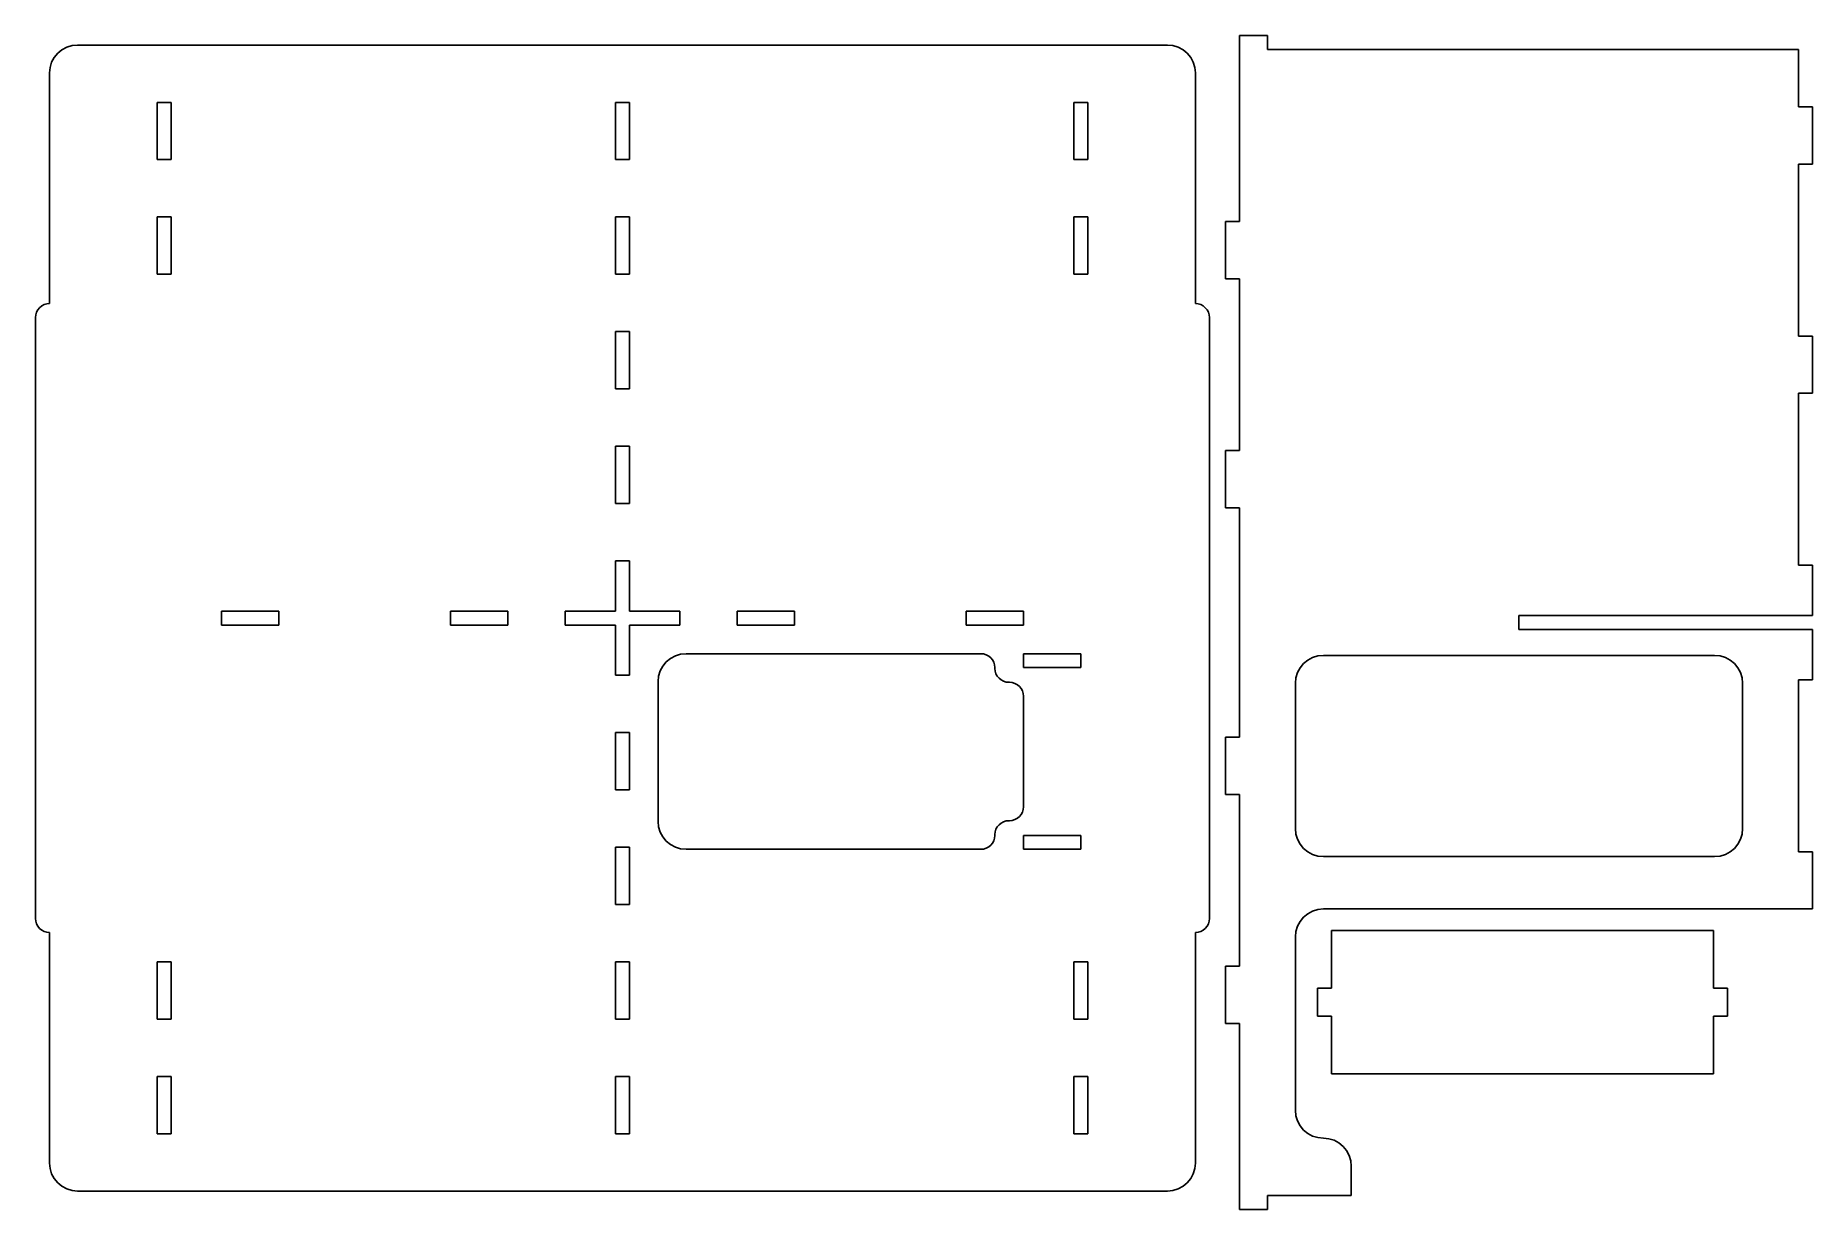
# Model space of a CAD drawing. Header units: centimetres. Extents: x -36 to 27.5, y -20.9 to 21.1.
import ezdxf

# ---------------------------------------------------------------- set-up
doc = ezdxf.new("R2010")
doc.units = ezdxf.units.CM
doc.header["$MEASUREMENT"] = 0
doc.layers.add('Capa 1', color=7, linetype='Continuous')

msp = doc.modelspace()

# ---------------------------------------------------------------- linework, layer by layer
at = {"layer": 'Capa 1', "color": 1, "lineweight": 25}
for points in [[(7.03426, 21.10164), (7.03426, 21.10164), (7.03426, 14.45164), (7.03426, 14.45164)], [(7.03426, 21.10164), (7.03426, 21.10164), (8.03425, 21.10164), (8.03425, 21.10164)], [(8.03425, 21.10164), (8.03425, 21.10164), (8.03425, 20.60165), (8.03425, 20.60165)], [(-34.54158, 20.7615), (-34.54158, 20.7615), (4.45839, 20.7615), (4.45839, 20.7615)], [(27.03426, 20.60165), (27.03426, 20.60165), (8.03425, 20.60165), (8.03425, 20.60165)], [(27.03426, 18.55166), (27.03426, 18.55166), (27.03426, 20.60165), (27.03426, 20.60165)], [(-35.5416, 11.51149), (-35.5416, 11.51149), (-35.5416, 19.76148), (-35.5416, 19.76148)], [(5.45841, 11.51149), (5.45841, 11.51149), (5.45841, 19.76148), (5.45841, 19.76148)], [(-31.6916, 16.66148), (-31.6916, 16.66148), (-31.6916, 18.71151), (-31.6916, 18.71151)], [(-31.6916, 18.71151), (-31.6916, 18.71151), (-31.19161, 18.71151), (-31.19161, 18.71151)], [(-31.19161, 18.71151), (-31.19161, 18.71151), (-31.19161, 16.66148), (-31.19161, 16.66148)], [(-15.29159, 18.71151), (-15.29159, 18.71151), (-15.29159, 16.66148), (-15.29159, 16.66148)], [(-14.7916, 18.71151), (-14.7916, 18.71151), (-15.29159, 18.71151), (-15.29159, 18.71151)], [(-14.7916, 16.66148), (-14.7916, 16.66148), (-14.7916, 18.71151), (-14.7916, 18.71151)], [(1.6084, 18.71151), (1.6084, 18.71151), (1.10841, 18.71151), (1.10841, 18.71151)], [(1.10841, 18.71151), (1.10841, 18.71151), (1.10841, 16.66148), (1.10841, 16.66148)], [(1.6084, 16.66148), (1.6084, 16.66148), (1.6084, 18.71151), (1.6084, 18.71151)], [(27.53425, 18.55166), (27.53425, 18.55166), (27.03426, 18.55166), (27.03426, 18.55166)], [(27.53425, 16.50163), (27.53425, 16.50163), (27.53425, 18.55166), (27.53425, 18.55166)], [(-31.19161, 16.66148), (-31.19161, 16.66148), (-31.6916, 16.66148), (-31.6916, 16.66148)], [(-15.29159, 16.66148), (-15.29159, 16.66148), (-14.7916, 16.66148), (-14.7916, 16.66148)], [(1.10841, 16.66148), (1.10841, 16.66148), (1.6084, 16.66148), (1.6084, 16.66148)], [(27.53425, 16.50163), (27.53425, 16.50163), (27.03426, 16.50163), (27.03426, 16.50163)], [(27.03426, 10.35165), (27.03426, 10.35165), (27.03426, 16.50163), (27.03426, 16.50163)], [(-31.6916, 12.5615), (-31.6916, 12.5615), (-31.6916, 14.61149), (-31.6916, 14.61149)], [(-31.6916, 14.61149), (-31.6916, 14.61149), (-31.19161, 14.61149), (-31.19161, 14.61149)], [(-31.19161, 14.61149), (-31.19161, 14.61149), (-31.19161, 12.5615), (-31.19161, 12.5615)], [(-15.29159, 14.61149), (-15.29159, 14.61149), (-15.29159, 12.5615), (-15.29159, 12.5615)], [(-14.7916, 14.61149), (-14.7916, 14.61149), (-15.29159, 14.61149), (-15.29159, 14.61149)], [(-14.7916, 12.5615), (-14.7916, 12.5615), (-14.7916, 14.61149), (-14.7916, 14.61149)], [(1.6084, 14.61149), (1.6084, 14.61149), (1.10841, 14.61149), (1.10841, 14.61149)], [(1.10841, 14.61149), (1.10841, 14.61149), (1.10841, 12.5615), (1.10841, 12.5615)], [(1.6084, 12.5615), (1.6084, 12.5615), (1.6084, 14.61149), (1.6084, 14.61149)], [(6.53423, 14.45164), (6.53423, 14.45164), (6.53423, 12.40165), (6.53423, 12.40165)], [(6.53423, 14.45164), (6.53423, 14.45164), (7.03426, 14.45164), (7.03426, 14.45164)], [(-31.19161, 12.5615), (-31.19161, 12.5615), (-31.6916, 12.5615), (-31.6916, 12.5615)], [(-15.29159, 12.5615), (-15.29159, 12.5615), (-14.7916, 12.5615), (-14.7916, 12.5615)], [(1.10841, 12.5615), (1.10841, 12.5615), (1.6084, 12.5615), (1.6084, 12.5615)], [(6.53423, 12.40165), (6.53423, 12.40165), (7.03426, 12.40165), (7.03426, 12.40165)], [(7.03426, 12.40165), (7.03426, 12.40165), (7.03426, 6.25163), (7.03426, 6.25163)], [(-36.0416, -10.48851), (-36.0416, -10.48851), (-36.0416, 11.0115), (-36.0416, 11.0115)], [(5.9584, -10.48851), (5.9584, -10.48851), (5.9584, 11.0115), (5.9584, 11.0115)], [(-15.29159, 10.51151), (-15.29159, 10.51151), (-15.29159, 8.46148), (-15.29159, 8.46148)], [(-14.7916, 10.51151), (-14.7916, 10.51151), (-15.29159, 10.51151), (-15.29159, 10.51151)], [(-14.7916, 8.46148), (-14.7916, 8.46148), (-14.7916, 10.51151), (-14.7916, 10.51151)], [(27.53425, 10.35165), (27.53425, 10.35165), (27.03426, 10.35165), (27.03426, 10.35165)], [(27.53425, 8.30166), (27.53425, 8.30166), (27.53425, 10.35165), (27.53425, 10.35165)], [(-15.29159, 8.46148), (-15.29159, 8.46148), (-14.7916, 8.46148), (-14.7916, 8.46148)], [(27.53425, 8.30166), (27.53425, 8.30166), (27.03426, 8.30166), (27.03426, 8.30166)], [(27.03426, 2.15165), (27.03426, 2.15165), (27.03426, 8.30166), (27.03426, 8.30166)], [(-15.29159, 6.41149), (-15.29159, 6.41149), (-15.29159, 4.3615), (-15.29159, 4.3615)], [(-14.7916, 6.41149), (-14.7916, 6.41149), (-15.29159, 6.41149), (-15.29159, 6.41149)], [(-14.7916, 4.3615), (-14.7916, 4.3615), (-14.7916, 6.41149), (-14.7916, 6.41149)], [(6.53423, 6.25163), (6.53423, 6.25163), (6.53423, 4.20164), (6.53423, 4.20164)], [(6.53423, 6.25163), (6.53423, 6.25163), (7.03426, 6.25163), (7.03426, 6.25163)], [(-15.29159, 4.3615), (-15.29159, 4.3615), (-14.7916, 4.3615), (-14.7916, 4.3615)], [(6.53423, 4.20164), (6.53423, 4.20164), (7.03426, 4.20164), (7.03426, 4.20164)], [(7.03426, 4.20164), (7.03426, 4.20164), (7.03426, -3.99836), (7.03426, -3.99836)], [(-15.29159, 2.31151), (-15.29159, 2.31151), (-15.29159, 0.51149), (-15.29159, 0.51149)], [(-14.7916, 2.31151), (-14.7916, 2.31151), (-15.29159, 2.31151), (-15.29159, 2.31151)], [(-14.7916, 0.51149), (-14.7916, 0.51149), (-14.7916, 2.31151), (-14.7916, 2.31151)], [(27.53425, 2.15165), (27.53425, 2.15165), (27.03426, 2.15165), (27.03426, 2.15165)], [(27.53425, 2.15165), (27.53425, 2.15165), (27.53425, 0.35164), (27.53425, 0.35164)], [(-29.39159, 0.51149), (-29.39159, 0.51149), (-27.3416, 0.51149), (-27.3416, 0.51149)], [(-29.39159, 0.0115), (-29.39159, 0.0115), (-29.39159, 0.51149), (-29.39159, 0.51149)], [(-27.3416, 0.0115), (-27.3416, 0.0115), (-29.39159, 0.0115), (-29.39159, 0.0115)], [(-27.3416, 0.51149), (-27.3416, 0.51149), (-27.3416, 0.0115), (-27.3416, 0.0115)], [(-21.19159, 0.51149), (-21.19159, 0.51149), (-19.1416, 0.51149), (-19.1416, 0.51149)], [(-21.19159, 0.0115), (-21.19159, 0.0115), (-21.19159, 0.51149), (-21.19159, 0.51149)], [(-19.1416, 0.0115), (-19.1416, 0.0115), (-21.19159, 0.0115), (-21.19159, 0.0115)], [(-19.1416, 0.51149), (-19.1416, 0.51149), (-19.1416, 0.0115), (-19.1416, 0.0115)], [(-17.09161, 0.51149), (-17.09161, 0.51149), (-15.29159, 0.51149), (-15.29159, 0.51149)], [(-17.09161, 0.0115), (-17.09161, 0.0115), (-17.09161, 0.51149), (-17.09161, 0.51149)], [(-15.29159, 0.0115), (-15.29159, 0.0115), (-17.09161, 0.0115), (-17.09161, 0.0115)], [(-15.29159, -1.78851), (-15.29159, -1.78851), (-15.29159, 0.0115), (-15.29159, 0.0115)], [(-14.7916, 0.51149), (-14.7916, 0.51149), (-12.99159, 0.51149), (-12.99159, 0.51149)], [(-14.7916, 0.0115), (-14.7916, 0.0115), (-14.7916, -1.78851), (-14.7916, -1.78851)], [(-12.99159, 0.0115), (-12.99159, 0.0115), (-14.7916, 0.0115), (-14.7916, 0.0115)], [(-12.99159, 0.0115), (-12.99159, 0.0115), (-12.99159, 0.51149), (-12.99159, 0.51149)], [(-8.89161, 0.51149), (-8.89161, 0.51149), (-10.9416, 0.51149), (-10.9416, 0.51149)], [(-10.9416, 0.51149), (-10.9416, 0.51149), (-10.9416, 0.0115), (-10.9416, 0.0115)], [(-10.9416, 0.0115), (-10.9416, 0.0115), (-8.89161, 0.0115), (-8.89161, 0.0115)], [(-8.89161, 0.0115), (-8.89161, 0.0115), (-8.89161, 0.51149), (-8.89161, 0.51149)], [(-0.6916, 0.51149), (-0.6916, 0.51149), (-2.7416, 0.51149), (-2.7416, 0.51149)], [(-2.7416, 0.51149), (-2.7416, 0.51149), (-2.7416, 0.0115), (-2.7416, 0.0115)], [(-2.7416, 0.0115), (-2.7416, 0.0115), (-0.6916, 0.0115), (-0.6916, 0.0115)], [(-0.6916, 0.0115), (-0.6916, 0.0115), (-0.6916, 0.51149), (-0.6916, 0.51149)], [(27.53425, 0.35164), (27.53425, 0.35164), (17.03424, 0.35164), (17.03424, 0.35164)], [(17.03424, 0.35164), (17.03424, 0.35164), (17.03424, -0.14835), (17.03424, -0.14835)], [(17.03424, -0.14835), (17.03424, -0.14835), (27.53425, -0.14835), (27.53425, -0.14835)], [(27.53425, -0.14835), (27.53425, -0.14835), (27.53425, -1.94837), (27.53425, -1.94837)], [(-2.21659, -1.0135), (-2.21659, -1.0135), (-12.76659, -1.0135), (-12.76659, -1.0135)], [(1.35839, -1.0135), (1.35839, -1.0135), (-0.6916, -1.0135), (-0.6916, -1.0135)], [(-0.6916, -1.0135), (-0.6916, -1.0135), (-0.6916, -1.51349), (-0.6916, -1.51349)], [(1.35839, -1.51349), (1.35839, -1.51349), (1.35839, -1.0135), (1.35839, -1.0135)], [(24.03423, -1.07334), (24.03423, -1.07334), (10.03425, -1.07334), (10.03425, -1.07334)], [(-14.7916, -1.78851), (-14.7916, -1.78851), (-15.29159, -1.78851), (-15.29159, -1.78851)], [(-1.7166, -1.5385), (-1.7166, -1.5385), (-1.7166, -1.51349), (-1.7166, -1.51349)], [(-0.6916, -1.51349), (-0.6916, -1.51349), (1.35839, -1.51349), (1.35839, -1.51349)], [(-13.76661, -2.01351), (-13.76661, -2.01351), (-13.76661, -7.0135), (-13.76661, -7.0135)], [(-1.1916, -2.03849), (-1.1916, -2.03849), (-1.21661, -2.03849), (-1.21661, -2.03849)], [(-0.6916, -6.4885), (-0.6916, -6.4885), (-0.6916, -2.53852), (-0.6916, -2.53852)], [(9.03423, -2.07336), (9.03423, -2.07336), (9.03423, -7.27337), (9.03423, -7.27337)], [(25.03425, -7.27337), (25.03425, -7.27337), (25.03425, -2.07336), (25.03425, -2.07336)], [(27.53425, -1.94837), (27.53425, -1.94837), (27.03426, -1.94837), (27.03426, -1.94837)], [(27.03426, -8.09834), (27.03426, -8.09834), (27.03426, -1.94837), (27.03426, -1.94837)], [(-15.29159, -3.8385), (-15.29159, -3.8385), (-14.7916, -3.8385), (-14.7916, -3.8385)], [(-15.29159, -5.8885), (-15.29159, -5.8885), (-15.29159, -3.8385), (-15.29159, -3.8385)], [(-14.7916, -3.8385), (-14.7916, -3.8385), (-14.7916, -5.8885), (-14.7916, -5.8885)], [(6.53423, -6.04835), (6.53423, -6.04835), (6.53423, -3.99836), (6.53423, -3.99836)], [(6.53423, -3.99836), (6.53423, -3.99836), (7.03426, -3.99836), (7.03426, -3.99836)], [(-14.7916, -5.8885), (-14.7916, -5.8885), (-15.29159, -5.8885), (-15.29159, -5.8885)], [(6.53423, -6.04835), (6.53423, -6.04835), (7.03426, -6.04835), (7.03426, -6.04835)], [(7.03426, -6.04835), (7.03426, -6.04835), (7.03426, -12.19836), (7.03426, -12.19836)], [(-1.21661, -6.98849), (-1.21661, -6.98849), (-1.1916, -6.98849), (-1.1916, -6.98849)], [(-1.7166, -7.5135), (-1.7166, -7.5135), (-1.7166, -7.48848), (-1.7166, -7.48848)], [(1.35839, -7.5135), (1.35839, -7.5135), (-0.6916, -7.5135), (-0.6916, -7.5135)], [(-0.6916, -7.5135), (-0.6916, -7.5135), (-0.6916, -8.01349), (-0.6916, -8.01349)], [(1.35839, -8.01349), (1.35839, -8.01349), (1.35839, -7.5135), (1.35839, -7.5135)], [(-15.29159, -7.93849), (-15.29159, -7.93849), (-14.7916, -7.93849), (-14.7916, -7.93849)], [(-15.29159, -9.98851), (-15.29159, -9.98851), (-15.29159, -7.93849), (-15.29159, -7.93849)], [(-14.7916, -7.93849), (-14.7916, -7.93849), (-14.7916, -9.98851), (-14.7916, -9.98851)], [(-12.76659, -8.01349), (-12.76659, -8.01349), (-2.21659, -8.01349), (-2.21659, -8.01349)], [(-0.6916, -8.01349), (-0.6916, -8.01349), (1.35839, -8.01349), (1.35839, -8.01349)], [(27.53425, -8.09834), (27.53425, -8.09834), (27.03426, -8.09834), (27.03426, -8.09834)], [(27.53425, -8.09834), (27.53425, -8.09834), (27.53425, -10.14837), (27.53425, -10.14837)], [(10.03425, -8.27336), (10.03425, -8.27336), (24.03423, -8.27336), (24.03423, -8.27336)], [(-14.7916, -9.98851), (-14.7916, -9.98851), (-15.29159, -9.98851), (-15.29159, -9.98851)], [(27.53425, -10.14837), (27.53425, -10.14837), (10.03425, -10.14837), (10.03425, -10.14837)], [(-35.5416, -19.23849), (-35.5416, -19.23849), (-35.5416, -10.9885), (-35.5416, -10.9885)], [(5.45841, -19.23849), (5.45841, -19.23849), (5.45841, -10.9885), (5.45841, -10.9885)], [(9.03423, -11.14835), (9.03423, -11.14835), (9.03423, -17.34835), (9.03423, -17.34835)], [(23.99331, -10.91669), (23.99331, -10.91669), (10.32666, -10.91669), (10.32666, -10.91669)], [(10.32666, -10.91669), (10.32666, -10.91669), (10.32666, -12.97921), (10.32666, -12.97921)], [(23.99331, -12.97921), (23.99331, -12.97921), (23.99331, -10.91669), (23.99331, -10.91669)], [(-31.19161, -12.03851), (-31.19161, -12.03851), (-31.6916, -12.03851), (-31.6916, -12.03851)], [(-31.6916, -12.03851), (-31.6916, -12.03851), (-31.6916, -14.0885), (-31.6916, -14.0885)], [(-31.19161, -14.0885), (-31.19161, -14.0885), (-31.19161, -12.03851), (-31.19161, -12.03851)], [(-15.29159, -12.03851), (-15.29159, -12.03851), (-14.7916, -12.03851), (-14.7916, -12.03851)], [(-15.29159, -14.0885), (-15.29159, -14.0885), (-15.29159, -12.03851), (-15.29159, -12.03851)], [(-14.7916, -12.03851), (-14.7916, -12.03851), (-14.7916, -14.0885), (-14.7916, -14.0885)], [(1.10841, -12.03851), (1.10841, -12.03851), (1.6084, -12.03851), (1.6084, -12.03851)], [(1.10841, -14.0885), (1.10841, -14.0885), (1.10841, -12.03851), (1.10841, -12.03851)], [(1.6084, -12.03851), (1.6084, -12.03851), (1.6084, -14.0885), (1.6084, -14.0885)], [(6.53423, -14.24835), (6.53423, -14.24835), (6.53423, -12.19836), (6.53423, -12.19836)], [(6.53423, -12.19836), (6.53423, -12.19836), (7.03426, -12.19836), (7.03426, -12.19836)], [(9.82667, -12.97921), (9.82667, -12.97921), (9.82667, -13.97919), (9.82667, -13.97919)], [(9.82667, -12.97921), (9.82667, -12.97921), (10.32666, -12.97921), (10.32666, -12.97921)], [(24.49333, -12.97921), (24.49333, -12.97921), (23.99331, -12.97921), (23.99331, -12.97921)], [(24.49333, -12.97921), (24.49333, -12.97921), (24.49333, -13.97919), (24.49333, -13.97919)], [(9.82667, -13.97919), (9.82667, -13.97919), (10.32666, -13.97919), (10.32666, -13.97919)], [(10.32666, -13.97919), (10.32666, -13.97919), (10.32666, -16.04171), (10.32666, -16.04171)], [(24.49333, -13.97919), (24.49333, -13.97919), (23.99331, -13.97919), (23.99331, -13.97919)], [(23.99331, -16.04171), (23.99331, -16.04171), (23.99331, -13.97919), (23.99331, -13.97919)], [(-31.6916, -14.0885), (-31.6916, -14.0885), (-31.19161, -14.0885), (-31.19161, -14.0885)], [(-14.7916, -14.0885), (-14.7916, -14.0885), (-15.29159, -14.0885), (-15.29159, -14.0885)], [(1.6084, -14.0885), (1.6084, -14.0885), (1.10841, -14.0885), (1.10841, -14.0885)], [(6.53423, -14.24835), (6.53423, -14.24835), (7.03426, -14.24835), (7.03426, -14.24835)], [(7.03426, -14.24835), (7.03426, -14.24835), (7.03426, -20.89835), (7.03426, -20.89835)], [(-31.19161, -16.13849), (-31.19161, -16.13849), (-31.6916, -16.13849), (-31.6916, -16.13849)], [(-31.6916, -16.13849), (-31.6916, -16.13849), (-31.6916, -18.18852), (-31.6916, -18.18852)], [(-31.19161, -18.18852), (-31.19161, -18.18852), (-31.19161, -16.13849), (-31.19161, -16.13849)], [(-15.29159, -16.13849), (-15.29159, -16.13849), (-14.7916, -16.13849), (-14.7916, -16.13849)], [(-15.29159, -18.18852), (-15.29159, -18.18852), (-15.29159, -16.13849), (-15.29159, -16.13849)], [(-14.7916, -16.13849), (-14.7916, -16.13849), (-14.7916, -18.18852), (-14.7916, -18.18852)], [(1.10841, -16.13849), (1.10841, -16.13849), (1.6084, -16.13849), (1.6084, -16.13849)], [(1.10841, -18.18852), (1.10841, -18.18852), (1.10841, -16.13849), (1.10841, -16.13849)], [(1.6084, -16.13849), (1.6084, -16.13849), (1.6084, -18.18852), (1.6084, -18.18852)], [(10.32666, -16.04171), (10.32666, -16.04171), (23.99331, -16.04171), (23.99331, -16.04171)], [(-31.6916, -18.18852), (-31.6916, -18.18852), (-31.19161, -18.18852), (-31.19161, -18.18852)], [(-14.7916, -18.18852), (-14.7916, -18.18852), (-15.29159, -18.18852), (-15.29159, -18.18852)], [(1.6084, -18.18852), (1.6084, -18.18852), (1.10841, -18.18852), (1.10841, -18.18852)], [(11.03423, -19.34835), (11.03423, -19.34835), (11.03423, -20.39836), (11.03423, -20.39836)], [(-34.54158, -20.23851), (-34.54158, -20.23851), (4.45839, -20.23851), (4.45839, -20.23851)], [(8.03425, -20.89835), (8.03425, -20.89835), (7.03426, -20.89835), (7.03426, -20.89835)], [(8.03425, -20.89835), (8.03425, -20.89835), (8.03425, -20.39836), (8.03425, -20.39836)], [(8.03425, -20.39836), (8.03425, -20.39836), (11.03423, -20.39836), (11.03423, -20.39836)]]:
    msp.add_open_spline(points, degree=3, dxfattribs=at)
for points in [[(-34.54158, 20.7615), (-34.54158, 20.7615), (-34.73671, 20.74228), (-34.73671, 20.74228), (-34.73671, 20.74228), (-34.73671, 20.74228), (-34.92428, 20.68537), (-34.92428, 20.68537), (-34.92428, 20.68537), (-34.92428, 20.68537), (-35.09717, 20.59298), (-35.09717, 20.59298), (-35.09717, 20.59298), (-35.09717, 20.59298), (-35.24869, 20.46859), (-35.24869, 20.46859), (-35.24869, 20.46859), (-35.24869, 20.46859), (-35.37308, 20.31707), (-35.37308, 20.31707), (-35.37308, 20.31707), (-35.37308, 20.31707), (-35.46547, 20.14418), (-35.46547, 20.14418), (-35.46547, 20.14418), (-35.46547, 20.14418), (-35.52238, 19.9566), (-35.52238, 19.9566), (-35.52238, 19.9566), (-35.52238, 19.9566), (-35.5416, 19.76148), (-35.5416, 19.76148)], [(5.45841, 19.76148), (5.45841, 19.76148), (5.43918, 19.9566), (5.43918, 19.9566), (5.43918, 19.9566), (5.43918, 19.9566), (5.38228, 20.14418), (5.38228, 20.14418), (5.38228, 20.14418), (5.38228, 20.14418), (5.28988, 20.31707), (5.28988, 20.31707), (5.28988, 20.31707), (5.28988, 20.31707), (5.1655, 20.46859), (5.1655, 20.46859), (5.1655, 20.46859), (5.1655, 20.46859), (5.01398, 20.59298), (5.01398, 20.59298), (5.01398, 20.59298), (5.01398, 20.59298), (4.84108, 20.68537), (4.84108, 20.68537), (4.84108, 20.68537), (4.84108, 20.68537), (4.65347, 20.74228), (4.65347, 20.74228), (4.65347, 20.74228), (4.65347, 20.74228), (4.45839, 20.7615), (4.45839, 20.7615)], [(-35.5416, 11.51149), (-35.5416, 11.51149), (-35.63915, 11.5019), (-35.63915, 11.5019), (-35.63915, 11.5019), (-35.63915, 11.5019), (-35.73295, 11.47343), (-35.73295, 11.47343), (-35.73295, 11.47343), (-35.73295, 11.47343), (-35.81938, 11.42725), (-35.81938, 11.42725), (-35.81938, 11.42725), (-35.81938, 11.42725), (-35.89516, 11.36505), (-35.89516, 11.36505), (-35.89516, 11.36505), (-35.89516, 11.36505), (-35.95732, 11.28928), (-35.95732, 11.28928), (-35.95732, 11.28928), (-35.95732, 11.28928), (-36.00353, 11.20285), (-36.00353, 11.20285), (-36.00353, 11.20285), (-36.00353, 11.20285), (-36.032, 11.10904), (-36.032, 11.10904), (-36.032, 11.10904), (-36.032, 11.10904), (-36.0416, 11.0115), (-36.0416, 11.0115)], [(5.9584, 11.0115), (5.9584, 11.0115), (5.9488, 11.10904), (5.9488, 11.10904), (5.9488, 11.10904), (5.9488, 11.10904), (5.92033, 11.20285), (5.92033, 11.20285), (5.92033, 11.20285), (5.92033, 11.20285), (5.87412, 11.28928), (5.87412, 11.28928), (5.87412, 11.28928), (5.87412, 11.28928), (5.81196, 11.36505), (5.81196, 11.36505), (5.81196, 11.36505), (5.81196, 11.36505), (5.73618, 11.42725), (5.73618, 11.42725), (5.73618, 11.42725), (5.73618, 11.42725), (5.64975, 11.47343), (5.64975, 11.47343), (5.64975, 11.47343), (5.64975, 11.47343), (5.55595, 11.5019), (5.55595, 11.5019), (5.55595, 11.5019), (5.55595, 11.5019), (5.45841, 11.51149), (5.45841, 11.51149)], [(-13.76661, -2.01351), (-13.76661, -2.01351), (-13.74738, -1.81843), (-13.74738, -1.81843), (-13.74738, -1.81843), (-13.74738, -1.81843), (-13.69048, -1.63082), (-13.69048, -1.63082), (-13.69048, -1.63082), (-13.69048, -1.63082), (-13.59808, -1.45792), (-13.59808, -1.45792), (-13.59808, -1.45792), (-13.59808, -1.45792), (-13.4737, -1.30641), (-13.4737, -1.30641), (-13.4737, -1.30641), (-13.4737, -1.30641), (-13.32218, -1.18202), (-13.32218, -1.18202), (-13.32218, -1.18202), (-13.32218, -1.18202), (-13.14928, -1.08962), (-13.14928, -1.08962), (-13.14928, -1.08962), (-13.14928, -1.08962), (-12.96167, -1.03272), (-12.96167, -1.03272), (-12.96167, -1.03272), (-12.96167, -1.03272), (-12.76659, -1.0135), (-12.76659, -1.0135)], [(-2.21659, -1.0135), (-2.21659, -1.0135), (-2.11905, -1.02313), (-2.11905, -1.02313), (-2.11905, -1.02313), (-2.11905, -1.02313), (-2.02524, -1.05156), (-2.02524, -1.05156), (-2.02524, -1.05156), (-2.02524, -1.05156), (-1.93881, -1.09777), (-1.93881, -1.09777), (-1.93881, -1.09777), (-1.93881, -1.09777), (-1.86304, -1.15993), (-1.86304, -1.15993), (-1.86304, -1.15993), (-1.86304, -1.15993), (-1.80088, -1.23571), (-1.80088, -1.23571), (-1.80088, -1.23571), (-1.80088, -1.23571), (-1.75466, -1.32218), (-1.75466, -1.32218), (-1.75466, -1.32218), (-1.75466, -1.32218), (-1.7262, -1.41594), (-1.7262, -1.41594), (-1.7262, -1.41594), (-1.7262, -1.41594), (-1.7166, -1.51349), (-1.7166, -1.51349)], [(9.03423, -2.07336), (9.03423, -2.07336), (9.05346, -1.87827), (9.05346, -1.87827), (9.05346, -1.87827), (9.05346, -1.87827), (9.11036, -1.69066), (9.11036, -1.69066), (9.11036, -1.69066), (9.11036, -1.69066), (9.20279, -1.51777), (9.20279, -1.51777), (9.20279, -1.51777), (9.20279, -1.51777), (9.32714, -1.36625), (9.32714, -1.36625), (9.32714, -1.36625), (9.32714, -1.36625), (9.47866, -1.24189), (9.47866, -1.24189), (9.47866, -1.24189), (9.47866, -1.24189), (9.65155, -1.14947), (9.65155, -1.14947), (9.65155, -1.14947), (9.65155, -1.14947), (9.83916, -1.09256), (9.83916, -1.09256), (9.83916, -1.09256), (9.83916, -1.09256), (10.03425, -1.07334), (10.03425, -1.07334)], [(24.03423, -1.07334), (24.03423, -1.07334), (24.22932, -1.09256), (24.22932, -1.09256), (24.22932, -1.09256), (24.22932, -1.09256), (24.41693, -1.14947), (24.41693, -1.14947), (24.41693, -1.14947), (24.41693, -1.14947), (24.58982, -1.24189), (24.58982, -1.24189), (24.58982, -1.24189), (24.58982, -1.24189), (24.74134, -1.36625), (24.74134, -1.36625), (24.74134, -1.36625), (24.74134, -1.36625), (24.86573, -1.51777), (24.86573, -1.51777), (24.86573, -1.51777), (24.86573, -1.51777), (24.95812, -1.69066), (24.95812, -1.69066), (24.95812, -1.69066), (24.95812, -1.69066), (25.01503, -1.87827), (25.01503, -1.87827), (25.01503, -1.87827), (25.01503, -1.87827), (25.03425, -2.07336), (25.03425, -2.07336)], [(-1.7166, -1.5385), (-1.7166, -1.5385), (-1.707, -1.63604), (-1.707, -1.63604), (-1.707, -1.63604), (-1.707, -1.63604), (-1.67853, -1.72985), (-1.67853, -1.72985), (-1.67853, -1.72985), (-1.67853, -1.72985), (-1.63232, -1.81628), (-1.63232, -1.81628), (-1.63232, -1.81628), (-1.63232, -1.81628), (-1.57016, -1.89205), (-1.57016, -1.89205), (-1.57016, -1.89205), (-1.57016, -1.89205), (-1.49438, -1.95425), (-1.49438, -1.95425), (-1.49438, -1.95425), (-1.49438, -1.95425), (-1.40795, -2.00043), (-1.40795, -2.00043), (-1.40795, -2.00043), (-1.40795, -2.00043), (-1.31415, -2.0289), (-1.31415, -2.0289), (-1.31415, -2.0289), (-1.31415, -2.0289), (-1.21661, -2.03849), (-1.21661, -2.03849)], [(-1.1916, -2.03849), (-1.1916, -2.03849), (-1.09405, -2.04812), (-1.09405, -2.04812), (-1.09405, -2.04812), (-1.09405, -2.04812), (-1.00025, -2.07656), (-1.00025, -2.07656), (-1.00025, -2.07656), (-1.00025, -2.07656), (-0.91382, -2.12277), (-0.91382, -2.12277), (-0.91382, -2.12277), (-0.91382, -2.12277), (-0.83804, -2.18496), (-0.83804, -2.18496), (-0.83804, -2.18496), (-0.83804, -2.18496), (-0.77585, -2.26071), (-0.77585, -2.26071), (-0.77585, -2.26071), (-0.77585, -2.26071), (-0.72967, -2.34717), (-0.72967, -2.34717), (-0.72967, -2.34717), (-0.72967, -2.34717), (-0.7012, -2.44094), (-0.7012, -2.44094), (-0.7012, -2.44094), (-0.7012, -2.44094), (-0.6916, -2.53852), (-0.6916, -2.53852)], [(-1.21661, -6.98849), (-1.21661, -6.98849), (-1.31415, -6.99812), (-1.31415, -6.99812), (-1.31415, -6.99812), (-1.31415, -6.99812), (-1.40795, -7.02656), (-1.40795, -7.02656), (-1.40795, -7.02656), (-1.40795, -7.02656), (-1.49438, -7.07277), (-1.49438, -7.07277), (-1.49438, -7.07277), (-1.49438, -7.07277), (-1.57016, -7.13497), (-1.57016, -7.13497), (-1.57016, -7.13497), (-1.57016, -7.13497), (-1.63232, -7.21071), (-1.63232, -7.21071), (-1.63232, -7.21071), (-1.63232, -7.21071), (-1.67853, -7.29717), (-1.67853, -7.29717), (-1.67853, -7.29717), (-1.67853, -7.29717), (-1.707, -7.39094), (-1.707, -7.39094), (-1.707, -7.39094), (-1.707, -7.39094), (-1.7166, -7.48848), (-1.7166, -7.48848)], [(-0.6916, -6.4885), (-0.6916, -6.4885), (-0.7012, -6.58604), (-0.7012, -6.58604), (-0.7012, -6.58604), (-0.7012, -6.58604), (-0.72967, -6.67985), (-0.72967, -6.67985), (-0.72967, -6.67985), (-0.72967, -6.67985), (-0.77585, -6.76628), (-0.77585, -6.76628), (-0.77585, -6.76628), (-0.77585, -6.76628), (-0.83804, -6.84205), (-0.83804, -6.84205), (-0.83804, -6.84205), (-0.83804, -6.84205), (-0.91382, -6.90425), (-0.91382, -6.90425), (-0.91382, -6.90425), (-0.91382, -6.90425), (-1.00025, -6.95043), (-1.00025, -6.95043), (-1.00025, -6.95043), (-1.00025, -6.95043), (-1.09405, -6.9789), (-1.09405, -6.9789), (-1.09405, -6.9789), (-1.09405, -6.9789), (-1.1916, -6.98849), (-1.1916, -6.98849)], [(-12.76659, -8.01349), (-12.76659, -8.01349), (-12.96167, -7.9943), (-12.96167, -7.9943), (-12.96167, -7.9943), (-12.96167, -7.9943), (-13.14928, -7.93739), (-13.14928, -7.93739), (-13.14928, -7.93739), (-13.14928, -7.93739), (-13.32218, -7.84497), (-13.32218, -7.84497), (-13.32218, -7.84497), (-13.32218, -7.84497), (-13.4737, -7.72061), (-13.4737, -7.72061), (-13.4737, -7.72061), (-13.4737, -7.72061), (-13.59808, -7.56906), (-13.59808, -7.56906), (-13.59808, -7.56906), (-13.59808, -7.56906), (-13.69048, -7.3962), (-13.69048, -7.3962), (-13.69048, -7.3962), (-13.69048, -7.3962), (-13.74738, -7.20859), (-13.74738, -7.20859), (-13.74738, -7.20859), (-13.74738, -7.20859), (-13.76661, -7.0135), (-13.76661, -7.0135)], [(-1.7166, -7.5135), (-1.7166, -7.5135), (-1.7262, -7.61104), (-1.7262, -7.61104), (-1.7262, -7.61104), (-1.7262, -7.61104), (-1.75466, -7.70484), (-1.75466, -7.70484), (-1.75466, -7.70484), (-1.75466, -7.70484), (-1.80088, -7.79127), (-1.80088, -7.79127), (-1.80088, -7.79127), (-1.80088, -7.79127), (-1.86304, -7.86705), (-1.86304, -7.86705), (-1.86304, -7.86705), (-1.86304, -7.86705), (-1.93881, -7.92925), (-1.93881, -7.92925), (-1.93881, -7.92925), (-1.93881, -7.92925), (-2.02524, -7.97546), (-2.02524, -7.97546), (-2.02524, -7.97546), (-2.02524, -7.97546), (-2.11905, -8.00389), (-2.11905, -8.00389), (-2.11905, -8.00389), (-2.11905, -8.00389), (-2.21659, -8.01349), (-2.21659, -8.01349)], [(10.03425, -8.27336), (10.03425, -8.27336), (9.83916, -8.25413), (9.83916, -8.25413), (9.83916, -8.25413), (9.83916, -8.25413), (9.65155, -8.19723), (9.65155, -8.19723), (9.65155, -8.19723), (9.65155, -8.19723), (9.47866, -8.10483), (9.47866, -8.10483), (9.47866, -8.10483), (9.47866, -8.10483), (9.32714, -7.98044), (9.32714, -7.98044), (9.32714, -7.98044), (9.32714, -7.98044), (9.20279, -7.82893), (9.20279, -7.82893), (9.20279, -7.82893), (9.20279, -7.82893), (9.11036, -7.65603), (9.11036, -7.65603), (9.11036, -7.65603), (9.11036, -7.65603), (9.05346, -7.46846), (9.05346, -7.46846), (9.05346, -7.46846), (9.05346, -7.46846), (9.03423, -7.27337), (9.03423, -7.27337)], [(25.03425, -7.27337), (25.03425, -7.27337), (25.01503, -7.46846), (25.01503, -7.46846), (25.01503, -7.46846), (25.01503, -7.46846), (24.95812, -7.65603), (24.95812, -7.65603), (24.95812, -7.65603), (24.95812, -7.65603), (24.86573, -7.82893), (24.86573, -7.82893), (24.86573, -7.82893), (24.86573, -7.82893), (24.74134, -7.98044), (24.74134, -7.98044), (24.74134, -7.98044), (24.74134, -7.98044), (24.58982, -8.10483), (24.58982, -8.10483), (24.58982, -8.10483), (24.58982, -8.10483), (24.41693, -8.19723), (24.41693, -8.19723), (24.41693, -8.19723), (24.41693, -8.19723), (24.22932, -8.25413), (24.22932, -8.25413), (24.22932, -8.25413), (24.22932, -8.25413), (24.03423, -8.27336), (24.03423, -8.27336)], [(9.03423, -11.14835), (9.03423, -11.14835), (9.05346, -10.95327), (9.05346, -10.95327), (9.05346, -10.95327), (9.05346, -10.95327), (9.11036, -10.76566), (9.11036, -10.76566), (9.11036, -10.76566), (9.11036, -10.76566), (9.20279, -10.5928), (9.20279, -10.5928), (9.20279, -10.5928), (9.20279, -10.5928), (9.32714, -10.44125), (9.32714, -10.44125), (9.32714, -10.44125), (9.32714, -10.44125), (9.47866, -10.31689), (9.47866, -10.31689), (9.47866, -10.31689), (9.47866, -10.31689), (9.65155, -10.22446), (9.65155, -10.22446), (9.65155, -10.22446), (9.65155, -10.22446), (9.83916, -10.16756), (9.83916, -10.16756), (9.83916, -10.16756), (9.83916, -10.16756), (10.03425, -10.14837), (10.03425, -10.14837)], [(-36.0416, -10.48851), (-36.0416, -10.48851), (-36.032, -10.58605), (-36.032, -10.58605), (-36.032, -10.58605), (-36.032, -10.58605), (-36.00353, -10.67985), (-36.00353, -10.67985), (-36.00353, -10.67985), (-36.00353, -10.67985), (-35.95732, -10.76628), (-35.95732, -10.76628), (-35.95732, -10.76628), (-35.95732, -10.76628), (-35.89516, -10.84206), (-35.89516, -10.84206), (-35.89516, -10.84206), (-35.89516, -10.84206), (-35.81938, -10.90422), (-35.81938, -10.90422), (-35.81938, -10.90422), (-35.81938, -10.90422), (-35.73295, -10.95043), (-35.73295, -10.95043), (-35.73295, -10.95043), (-35.73295, -10.95043), (-35.63915, -10.9789), (-35.63915, -10.9789), (-35.63915, -10.9789), (-35.63915, -10.9789), (-35.5416, -10.9885), (-35.5416, -10.9885)], [(5.45841, -10.9885), (5.45841, -10.9885), (5.55595, -10.9789), (5.55595, -10.9789), (5.55595, -10.9789), (5.55595, -10.9789), (5.64975, -10.95043), (5.64975, -10.95043), (5.64975, -10.95043), (5.64975, -10.95043), (5.73618, -10.90422), (5.73618, -10.90422), (5.73618, -10.90422), (5.73618, -10.90422), (5.81196, -10.84206), (5.81196, -10.84206), (5.81196, -10.84206), (5.81196, -10.84206), (5.87412, -10.76628), (5.87412, -10.76628), (5.87412, -10.76628), (5.87412, -10.76628), (5.92033, -10.67985), (5.92033, -10.67985), (5.92033, -10.67985), (5.92033, -10.67985), (5.9488, -10.58605), (5.9488, -10.58605), (5.9488, -10.58605), (5.9488, -10.58605), (5.9584, -10.48851), (5.9584, -10.48851)], [(10.03425, -18.34837), (10.03425, -18.34837), (9.83916, -18.32914), (9.83916, -18.32914), (9.83916, -18.32914), (9.83916, -18.32914), (9.65155, -18.27224), (9.65155, -18.27224), (9.65155, -18.27224), (9.65155, -18.27224), (9.47866, -18.17981), (9.47866, -18.17981), (9.47866, -18.17981), (9.47866, -18.17981), (9.32714, -18.05546), (9.32714, -18.05546), (9.32714, -18.05546), (9.32714, -18.05546), (9.20279, -17.90394), (9.20279, -17.90394), (9.20279, -17.90394), (9.20279, -17.90394), (9.11036, -17.73105), (9.11036, -17.73105), (9.11036, -17.73105), (9.11036, -17.73105), (9.05346, -17.54344), (9.05346, -17.54344), (9.05346, -17.54344), (9.05346, -17.54344), (9.03423, -17.34835), (9.03423, -17.34835)], [(11.03423, -19.34835), (11.03423, -19.34835), (11.01504, -19.15327), (11.01504, -19.15327), (11.01504, -19.15327), (11.01504, -19.15327), (10.95814, -18.96566), (10.95814, -18.96566), (10.95814, -18.96566), (10.95814, -18.96566), (10.86571, -18.7928), (10.86571, -18.7928), (10.86571, -18.7928), (10.86571, -18.7928), (10.74136, -18.64125), (10.74136, -18.64125), (10.74136, -18.64125), (10.74136, -18.64125), (10.5898, -18.51689), (10.5898, -18.51689), (10.5898, -18.51689), (10.5898, -18.51689), (10.41694, -18.42447), (10.41694, -18.42447), (10.41694, -18.42447), (10.41694, -18.42447), (10.22933, -18.36756), (10.22933, -18.36756), (10.22933, -18.36756), (10.22933, -18.36756), (10.03425, -18.34837), (10.03425, -18.34837)], [(-35.5416, -19.23849), (-35.5416, -19.23849), (-35.52238, -19.43358), (-35.52238, -19.43358), (-35.52238, -19.43358), (-35.52238, -19.43358), (-35.46547, -19.62118), (-35.46547, -19.62118), (-35.46547, -19.62118), (-35.46547, -19.62118), (-35.37308, -19.79408), (-35.37308, -19.79408), (-35.37308, -19.79408), (-35.37308, -19.79408), (-35.24869, -19.9456), (-35.24869, -19.9456), (-35.24869, -19.9456), (-35.24869, -19.9456), (-35.09717, -20.06999), (-35.09717, -20.06999), (-35.09717, -20.06999), (-35.09717, -20.06999), (-34.92428, -20.16238), (-34.92428, -20.16238), (-34.92428, -20.16238), (-34.92428, -20.16238), (-34.73671, -20.21928), (-34.73671, -20.21928), (-34.73671, -20.21928), (-34.73671, -20.21928), (-34.54158, -20.23851), (-34.54158, -20.23851)], [(4.45839, -20.23851), (4.45839, -20.23851), (4.65347, -20.21928), (4.65347, -20.21928), (4.65347, -20.21928), (4.65347, -20.21928), (4.84108, -20.16238), (4.84108, -20.16238), (4.84108, -20.16238), (4.84108, -20.16238), (5.01398, -20.06999), (5.01398, -20.06999), (5.01398, -20.06999), (5.01398, -20.06999), (5.1655, -19.9456), (5.1655, -19.9456), (5.1655, -19.9456), (5.1655, -19.9456), (5.28988, -19.79408), (5.28988, -19.79408), (5.28988, -19.79408), (5.28988, -19.79408), (5.38228, -19.62118), (5.38228, -19.62118), (5.38228, -19.62118), (5.38228, -19.62118), (5.43918, -19.43358), (5.43918, -19.43358), (5.43918, -19.43358), (5.43918, -19.43358), (5.45841, -19.23849), (5.45841, -19.23849)]]:
    msp.add_open_spline(points, degree=3, knots=[0, 0, 0, 0, 0.11111111, 0.11111111, 0.11111111, 0.11111111, 0.22222222, 0.22222222, 0.22222222, 0.22222222, 0.33333333, 0.33333333, 0.33333333, 0.33333333, 0.44444444, 0.44444444, 0.44444444, 0.44444444, 0.55555556, 0.55555556, 0.55555556, 0.55555556, 0.66666667, 0.66666667, 0.66666667, 0.66666667, 0.77777778, 0.77777778, 0.77777778, 0.77777778, 1, 1, 1, 1], dxfattribs=at)

doc.saveas('drawing.dxf')
